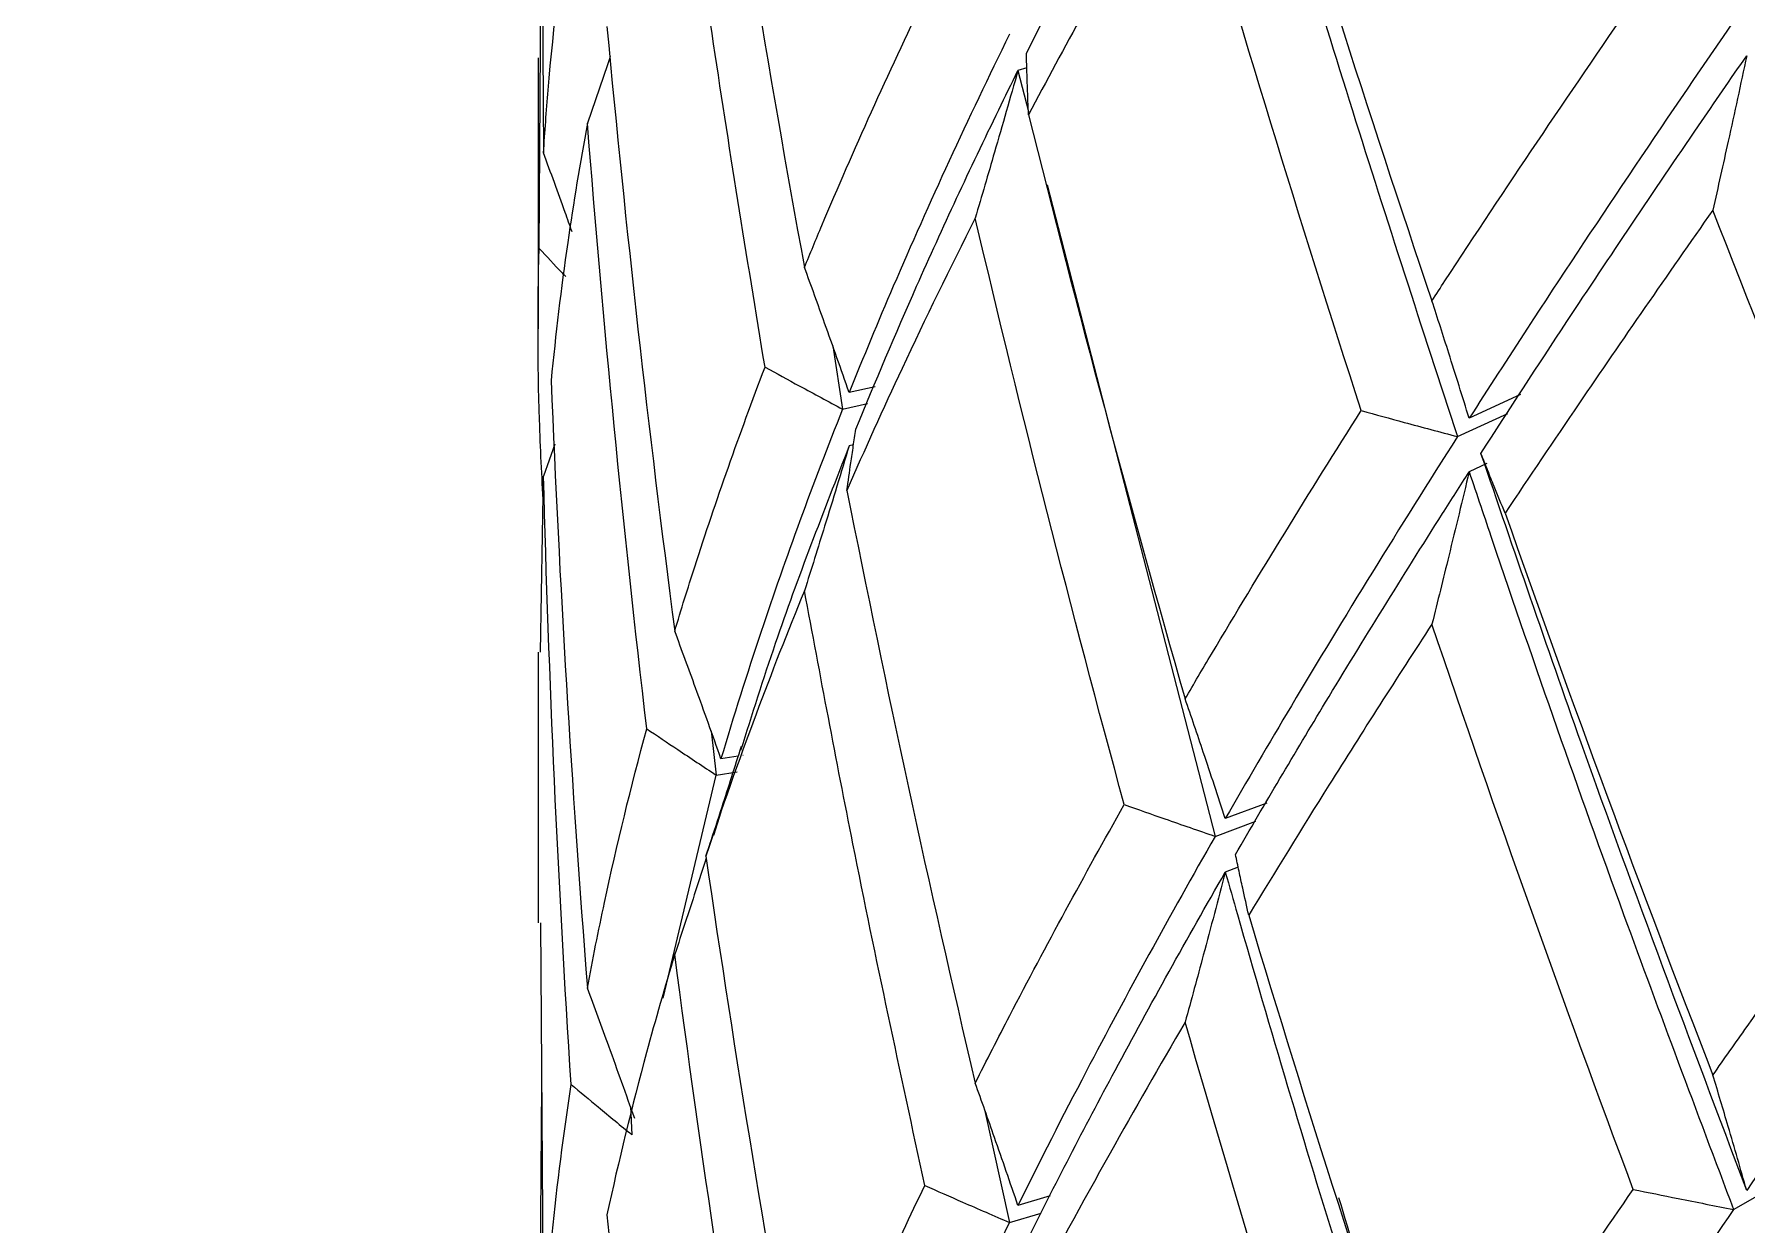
# Model space of a CAD drawing. Extents: x 0 to 10.8, y -11.1 to 0.
# Drawn here: x 4.4711 to 4.5234, y -5.0663 to -5.03 of the extents above; entities that cross this region are included whole.
import ezdxf

# ---------------------------------------------------------------- set-up
doc = ezdxf.new("R2010")
doc.units = 0
doc.header["$LTSCALE"] = 0.5
doc.header["$MEASUREMENT"] = 0
doc.layers.add('Dimension', color=10, linetype='CONTINUOUS')
doc.layers.add('Mounting', color=4, linetype='CONTINUOUS')

msp = doc.modelspace()

# ---------------------------------------------------------------- linework, layer by layer
at = {"layer": 'Dimension', "transparency": 16777216}
msp.add_open_spline([(4.295788687800496, -4.453301352101676), (5.645067267058266, -4.366282299263275), (6.244345846315582, -5.578301352101789), (6.843624425573125, -6.790320404940189), (8.192903004830669, -6.703301352101676)], degree=3, dxfattribs=at)
at = {"layer": 'Mounting', "lineweight": 25, "transparency": 16777216}
for p, q in [((4.48655140291703, -5.020837721658552), (4.486642750742703, -5.033611359036968)), ((4.486509765106803, -5.036534182257128), (4.486586709655285, -5.025774844877446)), ((4.486474867769175, -5.030711321083629), (4.486474867769175, -5.038981277507844)), ((4.501402608207627, -5.031018762915608), (4.501129979862526, -5.031098954588458)), ((4.501129979706093, -5.031098954738923), (4.501451035880336, -5.032344983322503)), ((4.502028195613093, -5.034584957450477), (4.507155026570899, -5.054482341229743)), ((4.495474496258566, -5.039502723090322), (4.495773797768834, -5.04143586498077)), ((4.496769645903214, -5.040751368318979), (4.495976992281385, -5.040927020375079)), ((4.516476874978025, -5.04098494018217), (4.51491129192209, -5.041716816483188)), ((4.495773803390193, -5.04143585927352), (4.496535626913328, -5.041269413078624)), ((4.514553328829606, -5.042276920691791), (4.5160884255979, -5.041566185381271)), ((4.486991154621592, -5.042502583441831), (4.486642758020025, -5.043483497039858)), ((4.496108850590872, -5.042530916563521), (4.495976949799342, -5.042560145780499)), ((4.515451337279501, -5.043097387073203), (4.514911337564627, -5.043349825290647)), ((4.4865513993268, -5.048853637456602), (4.486642754081458, -5.043483428135005)), ((4.486474867769175, -5.048854266887929), (4.486474867769175, -5.057123853824692)), ((4.491757335941884, -5.051258646761141), (4.491915631209849, -5.052612586339251)), ((4.492582780857219, -5.052033759525727), (4.492062017934813, -5.052114313094819)), ((4.492743972987, -5.052008825720293), (4.492727925740837, -5.052011307968712)), ((4.490300512499971, -5.059423407899885), (4.49191564353282, -5.052612544587191)), ((4.491915666602836, -5.052612580282982), (4.492555775472056, -5.052515430141909)), ((4.508733988506265, -5.053466499004514), (4.507464607140037, -5.053942383799324)), ((4.492061976252216, -5.05374744383505), (4.491833846901955, -5.054458772516909)), ((4.507155032849823, -5.054482334800468), (4.50839452864534, -5.054022434024375)), ((4.491600165599039, -5.055087855122906), (4.491716766050786, -5.054731148952669)), ((4.507859109731953, -5.055427602722773), (4.507464568976957, -5.055575514097939)), ((4.486551396205186, -5.057123224453505), (4.486642742927643, -5.069896564470469)), ((4.486509760085937, -5.072819266015642), (4.486586704035972, -5.062060445136979)), ((4.489296130090679, -5.062733384443106), (4.489339979627402, -5.063594315508624)), ((4.500111749440748, -5.062821804980956), (4.50087221145327, -5.066274370540611)), ((4.522986277681412, -5.065877683013639), (4.524905135010613, -5.064780342931158)), ((4.502112842023507, -5.065462485437479), (4.501130032142328, -5.06575157185631)), ((4.500872244314451, -5.066274360343016), (4.501838517974647, -5.065993441600483))]:
    msp.add_line(p, q, dxfattribs=at)
for points in [[(4.49160013932601, -5.018802181418891), (4.492491075203134, -5.024926107285694), (4.493495738605816, -5.031030419550689), (4.494611213139933, -5.037110177240436)], [(4.508180074459688, -5.020607763902376), (4.509949029190693, -5.026488481582987), (4.51181564600256, -5.032330257541616), (4.513774506380969, -5.038128912907212)], [(4.511617021605161, -5.041481126920758), (4.509727879433058, -5.035650865138621), (4.507933069918636, -5.029779017814462), (4.506237803057502, -5.023869851141853)], [(4.488578021537705, -5.029751157778207), (4.489152340728879, -5.035919571733473), (4.489843321823628, -5.042075341585019), (4.490648958900238, -5.048213377052207)], [(4.489793814463383, -5.051196155443506), (4.489074153219235, -5.045045578779991), (4.488469976418401, -5.038879160425722), (4.487983037988442, -5.032702021575176)], [(4.501455093510685, -5.032447741618967), (4.502946642508959, -5.038427109302233), (4.504542369923456, -5.044373641857135), (4.506237643584882, -5.050282856322156)], [(4.529202446948602, -5.052228573800789), (4.526840256556625, -5.046656263252373), (4.524555360284694, -5.041031953641379), (4.522354390758437, -5.035359192605767)], [(4.50437879314677, -5.053513780363573), (4.502758551487432, -5.047577229600506), (4.501239659508883, -5.041605012062746), (4.499826526440756, -5.035601685228528)], [(4.486875031439922, -5.040557655890154), (4.48712642317787, -5.046751011183176), (4.48749612564643, -5.052938831345557), (4.487983065611161, -5.059115933038925)], [(4.487486263473784, -5.062057613802665), (4.487087106070476, -5.055873298996232), (4.486805664665098, -5.049680198270721), (4.486642756253787, -5.043483510322687)], [(4.495908196990513, -5.04391664620772), (4.497106030050418, -5.049977534145455), (4.498413421863916, -5.056012051954383), (4.49982657706596, -5.062015461349233)], [(4.516009177767501, -5.044612274050507), (4.518036152038576, -5.050378153985037), (4.520153202519396, -5.05609941231728), (4.522354183714469, -5.061772220024636)], [(4.519921852872812, -5.065263513135903), (4.517784437399541, -5.059554959660431), (4.51573331139025, -5.053799354333194), (4.513774429110299, -5.048000625823477)], [(4.491600165691125, -5.055087865348185), (4.492491120901377, -5.061211908302027), (4.493495807977069, -5.067316336851718), (4.494611310343316, -5.0733962097421)], [(4.508179928510344, -5.056892781414206), (4.509948924386208, -5.062773655868455), (4.511815587623005, -5.068615586669921), (4.513774499286683, -5.07441439461445)], [(4.493407141527314, -5.076441097570807), (4.492374886564676, -5.070343634258563), (4.491454610951223, -5.064223448174062), (4.490648986153928, -5.058085526349885)], [(4.511617087379818, -5.077766832621649), (4.50972788100853, -5.071936380427417), (4.507933013427191, -5.066064339911577), (4.506237695141863, -5.060154977689024)], [(4.48857805629541, -5.066037033798636), (4.489152359421496, -5.072205224168954), (4.489843315975577, -5.078360771247162), (4.49064892025217, -5.084498585304857)]]:
    msp.add_open_spline(points, degree=3, dxfattribs=at)
for points, knots in [([(4.501390157740389, -5.030575509735456), (4.502010721655552, -5.029331885820909), (4.502651595396856, -5.028082048768795), (4.504278646515559, -5.024988558227335), (4.505286851733672, -5.02313868973107), (4.506706471550388, -5.020615925879952), (4.507083017573677, -5.019954098919072), (4.507464579520729, -5.019290500544344)], [0.004397359505161846, 0.004397359505161846, 0.004397359505161846, 0.004397359505161846, 0.004605778298849525, 0.004605778298849525, 0.004910352489084926, 0.004910352489084926, 0.005018293860850971, 0.005018293860850971, 0.005018293860850971, 0.005018293860850971]), ([(4.507464616665857, -5.019290490043375), (4.507748254389071, -5.020280979562642), (4.508996888914453, -5.024641328377811), (4.511305954692034, -5.032328151462707), (4.513471653595388, -5.038962933827804), (4.514553383564817, -5.04227689539141)], [0, 0, 0, 0, 0.1282478010224001, 0.5645745223552786, 1, 1, 1, 1]), ([(4.493407093671749, -5.040155255989362), (4.492850469927589, -5.036761848769004), (4.491849218437437, -5.030657807984426), (4.491018041029292, -5.024523619993829), (4.490648938419781, -5.021799598899747)], [0, 0, 0, 0, 0.5559280057470318, 1, 1, 1, 1]), ([(4.506237723089043, -5.023869849316327), (4.505160246718788, -5.025709947792222), (4.504121796143863, -5.027536968379763), (4.502554299756866, -5.030387729273798), (4.501997769221816, -5.031420000351773), (4.501455119097272, -5.032447745674119)], [0.004433607830142773, 0.004433607830142773, 0.004433607830142773, 0.004433607830142773, 0.004734635524149178, 0.004734635524149178, 0.00490680599285593, 0.00490680599285593, 0.00490680599285593, 0.00490680599285593]), ([(4.486642753225169, -5.033611356963036), (4.486682628211383, -5.032972936854662), (4.486729607266852, -5.032334274146137), (4.486950685401325, -5.029722362306131), (4.48718510468143, -5.027748787853113), (4.487486266742735, -5.025771769082439)], [0.003029962210434969, 0.003029962210434969, 0.003029962210434969, 0.003029962210434969, 0.003145749891090009, 0.003145749891090009, 0.003503269218562959, 0.003503269218562959, 0.003503269218562959, 0.003503269218562959]), ([(4.494611267517257, -5.037110186667576), (4.494786458294357, -5.036682258594567), (4.494964359467986, -5.036253781287883), (4.496114902663066, -5.033520438118273), (4.497162716898856, -5.03119948920579), (4.498286610485138, -5.028857851823261)], [0.002378381747722606, 0.002378381747722606, 0.002378381747722606, 0.002378381747722606, 0.002452851256914942, 0.002452851256914942, 0.002852802666629452, 0.002852802666629452, 0.002852802666629452, 0.002852802666629452]), ([(4.51377448749281, -5.038128913590981), (4.513905888192767, -5.037927296716589), (4.514037705467899, -5.037725483255315), (4.51600814375297, -5.034715241093068), (4.517926771648035, -5.031868601026019), (4.519921998778955, -5.028978532802739)], [0.001726681020851301, 0.001726681020851301, 0.001726681020851301, 0.001726681020851301, 0.001758512829247852, 0.001758512829247852, 0.002201016585362863, 0.002201016585362863, 0.002201016585362863, 0.002201016585362863]), ([(4.522986343422417, -5.029592708330426), (4.52079982360101, -5.032765775063069), (4.51870013566645, -5.035887111276793), (4.516090253939183, -5.039885000516392), (4.515496628161145, -5.040802848464295), (4.514911338632146, -5.041716794821355)], [0.001690375394320816, 0.001690375394320816, 0.001690375394320816, 0.001690375394320816, 0.002169184776966312, 0.002169184776966312, 0.002312692357560913, 0.002312692357560913, 0.002312692357560913, 0.002312692357560913]), ([(4.500872166686349, -5.029988729379966), (4.499600391813146, -5.0325780049331), (4.498417095509012, -5.035141600323186), (4.496858850214039, -5.038769056207855), (4.496409553333251, -5.039849717588595), (4.495976955181504, -5.040927052703466)], [0.002342037124112501, 0.002342037124112501, 0.002342037124112501, 0.002342037124112501, 0.002778333157437115, 0.002778333157437115, 0.002964367467668194, 0.002964367467668194, 0.002964367467668194, 0.002964367467668194]), ([(4.488681354133178, -5.030670325431231), (4.488666113197951, -5.030715132316402), (4.488650862283066, -5.030759937720404), (4.488635601383976, -5.030804741637382), (4.488420084788686, -5.031437468947445), (4.488202576148524, -5.032069902181888), (4.487983063697811, -5.032702025047797)], [6.963045027105042e-05, 6.963045027105042e-05, 6.963045027105042e-05, 6.963045027105042e-05, 7.384898534113437e-05, 7.384898534113437e-05, 7.384898534113437e-05, 0.0001334239379046182, 0.0001334239379046182, 0.0001334239379046182, 0.0001334239379046182]), ([(4.501455118989497, -5.032447743215869), (4.501442863489501, -5.032168093797736), (4.501431750888969, -5.031888426956868), (4.50142178194028, -5.031608747356586), (4.501415644140479, -5.031436550925434), (4.501409939853602, -5.031264349180447), (4.501404669246313, -5.031092143210913), (4.501399398594231, -5.030919935785562), (4.501394561617872, -5.030747723771697), (4.501390158477079, -5.030575508259233)], [0, 0, 0, 0, 3.692454477490082e-05, 3.692454477490082e-05, 3.692454477490082e-05, 5.965864419587032e-05, 5.965864419587032e-05, 5.965864419587032e-05, 8.239293580920098e-05, 8.239293580920098e-05, 8.239293580920098e-05, 8.239293580920098e-05]), ([(4.515271380019385, -5.042788748331077), (4.516128680955262, -5.041455454399966), (4.517003723143489, -5.040113638567448), (4.519200657192414, -5.03678812625941), (4.520541255612898, -5.034795743201641), (4.52240210928494, -5.032073935363428), (4.522893301443219, -5.031359458055647), (4.523388684202018, -5.030642650724531)], [0.004397359505161846, 0.004397359505161846, 0.004397359505161846, 0.004397359505161846, 0.004605778298849525, 0.004605778298849525, 0.004910352489084926, 0.004910352489084926, 0.005018293860850985, 0.005018293860850985, 0.005018293860850985, 0.005018293860850985]), ([(4.523388684202018, -5.030642650724417), (4.523295232148485, -5.031077272836853), (4.523201236939713, -5.031512031263901), (4.523106696602099, -5.031946923128373), (4.523012156263349, -5.032381814998757), (4.522917070536778, -5.032816841498573), (4.522821437477887, -5.033251999698166), (4.522667148863093, -5.033954057716926), (4.522511434714943, -5.034656462653686), (4.522354286983727, -5.03535920192877)], [0, 0, 0, 0, 3.692449223290923e-05, 3.692449223290923e-05, 3.692449223290923e-05, 7.384898531216719e-05, 7.384898531216719e-05, 7.384898531216719e-05, 0.0001334208711571295, 0.0001334208711571295, 0.0001334208711571295, 0.0001334208711571295]), ([(4.496182662338924, -5.042050766113732), (4.496770904654568, -5.040601970509329), (4.497389387350267, -5.039146648179383), (4.498828964341556, -5.035898735307512), (4.499664802978032, -5.034102121449848), (4.50073738705396, -5.031895517229941), (4.500932636232847, -5.031497550412894), (4.501129979706093, -5.031098954738923)], [0.003747176340403257, 0.003747176340403257, 0.003747176340403257, 0.003747176340403257, 0.003996629918378722, 0.003996629918378722, 0.004301204108614123, 0.004301204108614123, 0.004368097736224901, 0.004368097736224901, 0.004368097736224901, 0.004368097736224901]), ([(4.501129979706093, -5.031098954738923), (4.501012221782048, -5.031514265391081), (4.50089377967538, -5.031929600106309), (4.500774650756739, -5.032344955605879), (4.500655521836279, -5.032760311111417), (4.500535705777111, -5.033175688539416), (4.50041519997194, -5.033591084563284), (4.500220789264631, -5.034261238459464), (4.500024582550168, -5.034931444680808), (4.499826569293873, -5.035601688994461)], [0, 0, 0, 0, 3.69244922058011e-05, 3.69244922058011e-05, 3.69244922058011e-05, 7.384898529425973e-05, 7.384898529425973e-05, 7.384898529425973e-05, 0.0001334190027511334, 0.0001334190027511334, 0.0001334190027511334, 0.0001334190027511334]), ([(4.487983063697811, -5.032702025048081), (4.487757497893426, -5.033919167443571), (4.487557038901969, -5.035134162312886), (4.487178812674301, -5.037753972343978), (4.487009878369463, -5.039157044926242), (4.486875042199699, -5.040557655160967)], [0.003133451221439353, 0.003133451221439353, 0.003133451221439353, 0.003133451221439353, 0.003352568823996603, 0.003352568823996603, 0.003606599140465169, 0.003606599140465169, 0.003606599140465169, 0.003606599140465169]), ([(4.487514626572874, -5.036023012812166), (4.48744405607431, -5.035824976272636), (4.487157227799571, -5.035020072237444), (4.486863906499366, -5.034216910689167), (4.486642753225169, -5.033611356963377)], [0, 0, 0, 0, 0.2460374540052546, 1, 1, 1, 1]), ([(4.5223542869835, -5.035359201928941), (4.520955396800218, -5.037349554895229), (4.519588864137177, -5.039322498763056), (4.517496155125173, -5.042395344023362), (4.51674665946166, -5.043506858741807), (4.516009213029747, -5.04461227441368)], [0.004433607830142777, 0.004433607830142777, 0.004433607830142777, 0.004433607830142777, 0.004734635524149192, 0.004734635524149192, 0.00490680599285594, 0.00490680599285594, 0.00490680599285594, 0.00490680599285594]), ([(4.499826569294328, -5.03560168899412), (4.499050081748464, -5.037140825786253), (4.498305574731603, -5.038670477538915), (4.497009923188216, -5.041438626977197), (4.496448019008312, -5.042680193124454), (4.495908248693922, -5.043916642095098)], [0.003783412525692738, 0.003783412525692738, 0.003783412525692738, 0.003783412525692738, 0.004043497126063977, 0.004043497126063977, 0.004256714518749961, 0.004256714518749961, 0.004256714518749961, 0.004256714518749961]), ([(4.4866427546267, -5.044352147476559), (4.486588833247652, -5.043488975648245), (4.486547891897544, -5.04262620439016), (4.486463462467782, -5.040020753625697), (4.486460075418563, -5.038278027260731), (4.48650978712908, -5.036534183217952)], [0.003680059077938257, 0.003680059077938257, 0.003680059077938257, 0.003680059077938257, 0.0038367404173698, 0.0038367404173698, 0.004153311257810264, 0.004153311257810264, 0.004153311257810264, 0.004153311257810264]), ([(4.486509779527751, -5.036534175153633), (4.486741377999806, -5.036779895263464), (4.486973981276151, -5.037025300742584), (4.487207585980059, -5.037270387276806), (4.487245569706829, -5.037310237929489), (4.487283579928999, -5.037350080171279), (4.487321616632016, -5.037389913984043)], [0, 0, 0, 0, 3.692454475428006e-05, 3.692454475428006e-05, 3.692454475428006e-05, 4.292839897322657e-05, 4.292839897322657e-05, 4.292839897322657e-05, 4.292839897322657e-05]), ([(4.49597696548426, -5.040927027045711), (4.495853584479391, -5.040573694372199), (4.495729486483469, -5.040220697791369), (4.495604668756414, -5.039868041959892), (4.49547985102754, -5.039515386123412), (4.495354313225562, -5.039163070069719), (4.495228052644734, -5.038811098485894), (4.495024343962996, -5.038243227920702), (4.494818752638594, -5.037676250699462), (4.494611267517485, -5.037110186667292)], [0, 0, 0, 0, 3.692449222121794e-05, 3.692449222121794e-05, 3.692449222121794e-05, 7.384898532066539e-05, 7.384898532066539e-05, 7.384898532066539e-05, 0.0001334230554972822, 0.0001334230554972822, 0.0001334230554972822, 0.0001334230554972822]), ([(4.514911338541424, -5.041716794963179), (4.514808628553283, -5.041384136710462), (4.514705321749034, -5.041051934660118), (4.514601415859943, -5.040720193918105), (4.514497509969488, -5.040388453171374), (4.514393004709291, -5.040057172823822), (4.514287897838585, -5.039726358006874), (4.514118330941074, -5.039192660811693), (4.513947197240668, -5.038660172114305), (4.51377448749281, -5.038128913591152)], [0, 0, 0, 0, 3.692449221523132e-05, 3.692449221523132e-05, 3.692449221523132e-05, 7.384898530530889e-05, 7.384898530530889e-05, 7.384898530530889e-05, 0.0001334186950076689, 0.0001334186950076689, 0.0001334186950076689, 0.0001334186950076689]), ([(4.490648957398662, -5.04821337491876), (4.490846173247292, -5.047560569233042), (4.491050268788968, -5.046906672477064), (4.491912552368376, -5.044229027249628), (4.492628286731815, -5.042197801859857), (4.493407129554271, -5.040155253378657)], [0.003029962210435006, 0.003029962210435006, 0.003029962210435006, 0.003029962210435006, 0.003145749891090044, 0.003145749891090044, 0.003503269218562957, 0.003503269218562957, 0.003503269218562957, 0.003503269218562957]), ([(4.493407139069404, -5.040155258581024), (4.493758934115476, -5.040347637863249), (4.494111516330577, -5.040539538594999), (4.494464880207943, -5.040730957323262), (4.494682437666597, -5.04084880913183), (4.49490029202093, -5.040966478561131), (4.49511844197832, -5.041083964808365), (4.495336593779484, -5.04120145204854), (4.495555041649368, -5.041318756351814), (4.495773784290577, -5.041435876917774)], [0, 0, 0, 0, 3.692454475717424e-05, 3.692454475717424e-05, 3.692454475717424e-05, 5.965804057093306e-05, 5.965804057093306e-05, 5.965804057093306e-05, 8.239172852564002e-05, 8.239172852564002e-05, 8.239172852564002e-05, 8.239172852564002e-05]), ([(4.495773789461055, -5.041435863895799), (4.494869175303393, -5.043714256988096), (4.494039523023275, -5.045978008533382), (4.492852414907247, -5.049529712188246), (4.492444125526163, -5.050824113977171), (4.492061977767662, -5.052114310625029)], [0.002993668817883924, 0.002993668817883924, 0.002993668817883924, 0.002993668817883924, 0.003387481537907919, 0.003387481537907919, 0.003614582098343124, 0.003614582098343124, 0.003614582098343124, 0.003614582098343124]), ([(4.506237724986931, -5.050282857510865), (4.506503976421982, -5.04982814476233), (4.50677264909541, -5.0493725714162), (4.508499594111527, -5.046464635545817), (4.510024872181475, -5.043987563270889), (4.511617034202345, -5.041481128172791)], [0.002378381747722604, 0.002378381747722604, 0.002378381747722604, 0.002378381747722604, 0.002452851256914945, 0.002452851256914945, 0.002852802666629457, 0.002852802666629457, 0.002852802666629457, 0.002852802666629457]), ([(4.511617030355637, -5.041481127116413), (4.512054584437919, -5.041601333732331), (4.512492631026817, -5.041720944773829), (4.512931163047142, -5.041839957928289), (4.513201164250404, -5.041913233523644), (4.51347135021706, -5.04198628267892), (4.513741719290465, -5.042059104862062), (4.514012090649203, -5.042131927660819), (4.514282645689036, -5.042204523637508), (4.51455338274809, -5.042276892263033)], [0, 0, 0, 0, 3.692454477463244e-05, 3.692454477463244e-05, 3.692454477463244e-05, 5.965869829542794e-05, 5.965869829542794e-05, 5.965869829542794e-05, 8.239304400995782e-05, 8.239304400995782e-05, 8.239304400995782e-05, 8.239304400995782e-05]), ([(4.495908247654143, -5.043916649636856), (4.495946697824365, -5.043637794014103), (4.495986287691039, -5.043358989986928), (4.496027017164124, -5.04308024227015), (4.496052093483513, -5.042908622892242), (4.496077601850175, -5.042737024378596), (4.49610354223114, -5.042565447820323), (4.49612948283152, -5.042393869811917), (4.49615585550805, -5.042222313396792), (4.496182660221166, -5.042050779666681)], [0, 0, 0, 0, 3.692454475634652e-05, 3.692454475634652e-05, 3.692454475634652e-05, 5.96582070142922e-05, 5.96582070142922e-05, 5.96582070142922e-05, 8.2392061417407e-05, 8.2392061417407e-05, 8.2392061417407e-05, 8.2392061417407e-05]), ([(4.495976978256749, -5.04256015629278), (4.495190055487001, -5.044576185016354), (4.493971425098607, -5.047698211676277), (4.49300304496478, -5.0507731970892), (4.492659990101401, -5.051862530362541)], [0, 0, 0, 0, 0.6457435964481086, 1, 1, 1, 1]), ([(4.495976978256977, -5.042560156292552), (4.495853598536087, -5.042968171458995), (4.495729501770711, -5.043376168303894), (4.495604685200306, -5.043784143383789), (4.495479868628308, -5.044192118469539), (4.495354331908857, -5.044600072908736), (4.495228072328928, -5.045008003212274), (4.495024362244976, -5.045666167261857), (4.49481876924483, -5.04632427235066), (4.49461128220787, -5.046982303574168)], [0, 0, 0, 0, 3.692449222956368e-05, 3.692449222956368e-05, 3.692449222956368e-05, 7.384898534113048e-05, 7.384898534113048e-05, 7.384898534113048e-05, 0.0001334239379046212, 0.0001334239379046212, 0.0001334239379046212, 0.0001334239379046212]), ([(4.51455334120601, -5.042276964561836), (4.512784306331014, -5.04505074241257), (4.511092546212694, -5.047788782953717), (4.508794383997611, -5.051650218891723), (4.508122033005066, -5.052798927811693), (4.507464583277397, -5.053942393190937)], [0.00234203712411249, 0.00234203712411249, 0.00234203712411249, 0.00234203712411249, 0.002778333157437115, 0.002778333157437115, 0.002964365970982152, 0.002964365970982152, 0.002964365970982152, 0.002964365970982152]), ([(4.523388707488493, -5.065294530890981), (4.521674991200371, -5.060752434100038), (4.5188649167726, -5.053304509301825), (4.516279915563246, -5.045740158941271), (4.515271370348728, -5.042788907185979)], [0, 0, 0, 0, 0.6098472949281151, 1, 1, 1, 1]), ([(4.51600921203908, -5.04461227202205), (4.515896507962225, -5.044340204574155), (4.515784915517088, -5.044067982909041), (4.515674437120197, -5.043795611497615), (4.515606416479386, -5.043627914658316), (4.515538817957804, -5.043460160589348), (4.515471642111152, -5.043292350336117), (4.51540446569652, -5.043124538664358), (4.515337711822212, -5.042956670452782), (4.51527138103711, -5.042788746748386)], [0, 0, 0, 0, 3.692454477490131e-05, 3.692454477490131e-05, 3.692454477490131e-05, 5.965864419587034e-05, 5.965864419587034e-05, 5.965864419587034e-05, 8.239293580920149e-05, 8.239293580920149e-05, 8.239293580920149e-05, 8.239293580920149e-05]), ([(4.507776415087847, -5.055034721520769), (4.508665979148645, -5.053496262690999), (4.509582604517163, -5.051947800369703), (4.511676695267624, -5.048485484170783), (4.512867331538246, -5.04656591317098), (4.514366053870845, -5.044203293948556), (4.514637780311205, -5.043776993206791), (4.514911337428202, -5.043349825458904)], [0.003747176891619312, 0.003747176891619312, 0.003747176891619312, 0.003747176891619312, 0.003996629918378722, 0.003996629918378722, 0.004301204108614123, 0.004301204108614123, 0.004368097736224909, 0.004368097736224909, 0.004368097736224909, 0.004368097736224909]), ([(4.514911337428202, -5.043349825458904), (4.51480862763583, -5.043778513074244), (4.514705321091697, -5.044207302473922), (4.514601415502057, -5.044636190677807), (4.51449750991128, -5.045065078887831), (4.514393004990325, -5.045494067077414), (4.514287898465, -5.045923152215948), (4.514118331248483, -5.046615390612203), (4.513947197534435, -5.04730788535494), (4.513774488134459, -5.048000623407916)], [0, 0, 0, 0, 3.692449220580107e-05, 3.692449220580107e-05, 3.692449220580107e-05, 7.384898529426315e-05, 7.384898529426315e-05, 7.384898529426315e-05, 0.0001334190027511444, 0.0001334190027511444, 0.0001334190027511444, 0.0001334190027511444]), ([(4.514911337599187, -5.043349825394159), (4.515145965957117, -5.044047654151711), (4.516668670652052, -5.048576463605514), (4.519309715100007, -5.056114716530942), (4.521856824374709, -5.062878542485294), (4.52298624472337, -5.065877708144626)], [0, 0, 0, 0, 0.09205200316583703, 0.5974044171250128, 1, 1, 1, 1]), ([(4.494611282207643, -5.046982303574453), (4.49409455589057, -5.048244484829127), (4.493601521659684, -5.049501557665678), (4.492588901937552, -5.052205757808167), (4.492078034351835, -5.053650077630834), (4.491600162687064, -5.055087864148391)], [0.003133451221439353, 0.003133451221439353, 0.003133451221439353, 0.003133451221439353, 0.003352568823996554, 0.003352568823996554, 0.003606599140465121, 0.003606599140465121, 0.003606599140465121, 0.003606599140465121]), ([(4.498286636727244, -5.065143560468812), (4.497536980216864, -5.061671289322533), (4.496234106140946, -5.055636616110348), (4.495094952975478, -5.049561766498186), (4.494611253473977, -5.04698230500145)], [0, 0, 0, 0, 0.5753867731059003, 1, 1, 1, 1]), ([(4.492061979880873, -5.052114303490498), (4.49193432424795, -5.051753375817384), (4.491805926706093, -5.051392740131121), (4.491676784448373, -5.051032400909151), (4.491547642188834, -5.050672061682121), (4.491417754859413, -5.05031201793156), (4.491287119702065, -5.049952274162194), (4.491076350643198, -5.049371857243671), (4.490863633644949, -5.048792217807829), (4.490648957398662, -5.048213374919101)], [0, 0, 0, 0, 3.692449223030612e-05, 3.692449223030612e-05, 3.692449223030612e-05, 7.384898533143659e-05, 7.384898533143659e-05, 7.384898533143659e-05, 0.0001334237450264728, 0.0001334237450264728, 0.0001334237450264728, 0.0001334237450264728]), ([(4.513774488134459, -5.048000623407574), (4.512698121908215, -5.049652182812906), (4.511649679966695, -5.051290622431225), (4.509793975301591, -5.05424998161601), (4.508977147455198, -5.055575202857767), (4.508179994825696, -5.056892770140735)], [0.003783412525692743, 0.003783412525692743, 0.003783412525692743, 0.003783412525692743, 0.004043497126064011, 0.004043497126064011, 0.00425671451874999, 0.00425671451874999, 0.00425671451874999, 0.00425671451874999]), ([(4.507464583067303, -5.053942393556497), (4.507353745249247, -5.053603272199894), (4.507242263331136, -5.053264569520707), (4.507130134851195, -5.0529262904912), (4.50701800636989, -5.052588011456862), (4.506905231019118, -5.052250155145146), (4.506791806369392, -5.051912726554633), (4.506608807164412, -5.051368319638755), (4.506424116710377, -5.050825022914069), (4.506237724987159, -5.050282857510524)], [0, 0, 0, 0, 3.69244922212181e-05, 3.69244922212181e-05, 3.69244922212181e-05, 7.384898532067213e-05, 7.384898532067213e-05, 7.384898532067213e-05, 0.0001334230554972824, 0.0001334230554972824, 0.0001334230554972824, 0.0001334230554972824]), ([(4.487983050857792, -5.059115920249042), (4.488144230193484, -5.058246240503024), (4.488318243081267, -5.057375395078395), (4.488882454360919, -5.054740833366111), (4.48931225491333, -5.052972234198307), (4.489793825292509, -5.051196154411059)], [0.003680059077938276, 0.003680059077938276, 0.003680059077938276, 0.003680059077938276, 0.003836740417369828, 0.003836740417369828, 0.004153311257810274, 0.004153311257810274, 0.004153311257810274, 0.004153311257810274]), ([(4.489793814952918, -5.051196147435292), (4.490108849140825, -5.051408700398895), (4.490424752824765, -5.051620825007774), (4.490741521167365, -5.051832517446371), (4.490936549584831, -5.051962852570455), (4.491131906300325, -5.052093024243391), (4.491327590173569, -5.052223031590131), (4.491523275701184, -5.052353040035655), (4.491719288805598, -5.052482884426979), (4.491915628341303, -5.052612563890591)], [0, 0, 0, 0, 3.692454475428082e-05, 3.692454475428082e-05, 3.692454475428082e-05, 5.965826561034121e-05, 5.965826561034121e-05, 5.965826561034121e-05, 8.239217861094929e-05, 8.239217861094929e-05, 8.239217861094929e-05, 8.239217861094929e-05]), ([(4.492676414378366, -5.051740431763506), (4.492480031727155, -5.052359463810149), (4.492163287927951, -5.053357894990313), (4.491838240557854, -5.054352527828826), (4.491714724092162, -5.054730483610513)], [0, 0, 0, 0, 0.6200047223523758, 1, 1, 1, 1]), ([(4.522354288583756, -5.061772209911226), (4.52269996421137, -5.061280368253506), (4.523047666099501, -5.060787396144462), (4.525275537152538, -5.057639500292396), (4.527211617086095, -5.054952408793156), (4.529202462421154, -5.052228573349623)], [0.002378381747722608, 0.002378381747722608, 0.002378381747722608, 0.002378381747722608, 0.002452851256914948, 0.002452851256914948, 0.002852802666629455, 0.002852802666629455, 0.002852802666629455, 0.002852802666629455]), ([(4.532361189521453, -5.052654591206931), (4.530172209956845, -5.055668523101758), (4.528045924060052, -5.058638225049094), (4.525108281893836, -5.062817345425913), (4.524242258272352, -5.064059395815605), (4.523388687464831, -5.065294542945196)], [0.002342037124112495, 0.002342037124112495, 0.002342037124112495, 0.002342037124112495, 0.002778333157437115, 0.002778333157437115, 0.002964365970982147, 0.002964365970982147, 0.002964365970982147, 0.002964365970982147]), ([(4.499826571646281, -5.062015459635688), (4.500172509078311, -5.061329697916392), (4.500524801151641, -5.06064204212845), (4.501990604245748, -5.057823139349296), (4.503156372666353, -5.055677753056557), (4.50437885708152, -5.053513773277643)], [0.003029962210435015, 0.003029962210435015, 0.003029962210435015, 0.003029962210435015, 0.003145749891090098, 0.003145749891090098, 0.003503269218563002, 0.003503269218563002, 0.003503269218563002, 0.003503269218563002]), ([(4.504378868262847, -5.053513777224282), (4.504792261290731, -5.05365972842668), (4.505206251922573, -5.053805117056925), (4.505620833533158, -5.053949940398184), (4.505876081245788, -5.054039104571643), (4.50613155367887, -5.054128054716614), (4.506387249279896, -5.054216790202872), (4.506642947041883, -5.054305526439123), (4.506898868515691, -5.054394048200493), (4.507155012144722, -5.054482354859886)], [0, 0, 0, 0, 3.692454475717385e-05, 3.692454475717385e-05, 3.692454475717385e-05, 5.965804057093287e-05, 5.965804057093287e-05, 5.965804057093287e-05, 8.239172852564093e-05, 8.239172852564093e-05, 8.239172852564093e-05, 8.239172852564093e-05]), ([(4.507155020042319, -5.054482341045002), (4.505773216421403, -5.05689946341289), (4.504458374522983, -5.059293332964842), (4.502494797146483, -5.063036215911609), (4.501800308604743, -5.064397539319145), (4.501129977794335, -5.065751605566845)], [0.002993668817883919, 0.002993668817883919, 0.002993668817883919, 0.002993668817883919, 0.003387481537907919, 0.003387481537907919, 0.003614583853150536, 0.003614583853150536, 0.003614583853150536, 0.003614583853150536]), ([(4.49161103905044, -5.055152089950695), (4.491503580774861, -5.055484502540992), (4.49139560832964, -5.05581686996112), (4.491287120109519, -5.056149190115491), (4.491076352499022, -5.056794811593875), (4.490863636996892, -5.057440258226848), (4.49064896203663, -5.058085514423055)], [4.318422502214444e-05, 4.318422502214444e-05, 4.318422502214444e-05, 4.318422502214444e-05, 7.384898531711374e-05, 7.384898531711374e-05, 7.384898531711374e-05, 0.0001334236841194608, 0.0001334236841194608, 0.0001334236841194608, 0.0001334236841194608]), ([(4.508179996525087, -5.056892777642418), (4.508117175516645, -5.05661540072964), (4.508055487879801, -5.05633793749314), (4.507994935212992, -5.056060392556276), (4.507957654150914, -5.055889513705836), (4.507920803205707, -5.055718603407399), (4.507884382739576, -5.055547662732295), (4.507847961965581, -5.055376720612514), (4.507811971600859, -5.055205747754314), (4.507776412000567, -5.05503474523033)], [0, 0, 0, 0, 3.692454475634655e-05, 3.692454475634655e-05, 3.692454475634655e-05, 5.965820701429457e-05, 5.965820701429457e-05, 5.965820701429457e-05, 8.239206141741035e-05, 8.239206141741035e-05, 8.239206141741035e-05, 8.239206141741035e-05]), ([(4.501390178362726, -5.066861206132955), (4.502253784085951, -5.065130376421507), (4.503157108925961, -5.063386715522768), (4.505172328158551, -5.059627773733837), (4.5062946345829, -5.057610377454068), (4.507464594541261, -5.055575521332401)], [0.003097175271565411, 0.003097175271565411, 0.003097175271565411, 0.003097175271565411, 0.003387481537907919, 0.003387481537907919, 0.003717925343859402, 0.003717925343859402, 0.003717925343859402, 0.003717925343859402]), ([(4.507464594541489, -5.055575521332173), (4.507353757876899, -5.055997747667675), (4.507242277064051, -5.056420038272449), (4.507130149623435, -5.056842390021075), (4.507018022181001, -5.057264741775782), (4.506905247803161, -5.057687155832184), (4.50679182405247, -5.058109629013757), (4.50660882358784, -5.058791256874144), (4.506424131628592, -5.059473042652542), (4.506237738184154, -5.060154972725343)], [0, 0, 0, 0, 3.692449222956388e-05, 3.692449222956388e-05, 3.692449222956388e-05, 7.384898534112734e-05, 7.384898534112734e-05, 7.384898534112734e-05, 0.0001334239379046212, 0.0001334239379046212, 0.0001334239379046212, 0.0001334239379046212]), ([(4.507464573805464, -5.055575531079398), (4.507587549035179, -5.056006606851895), (4.508711515778032, -5.059946545263188), (4.51099618842818, -5.067643455844745), (4.513337965695655, -5.074831744242715), (4.514553392395101, -5.078562601895953)], [0, 0, 0, 0, 0.05579333311730928, 0.5099388791400425, 1, 1, 1, 1]), ([(4.49064896203663, -5.058085514422771), (4.490346357664293, -5.059087133010223), (4.490060026471838, -5.060085890450011), (4.489340716887909, -5.062740085080009), (4.488936629305499, -5.064391141010276), (4.488578045176837, -5.066037026397737)], [0.002482049257556284, 0.002482049257556284, 0.002482049257556284, 0.002482049257556284, 0.002660083514881989, 0.002660083514881989, 0.002956367414762821, 0.002956367414762821, 0.002956367414762821, 0.002956367414762821]), ([(4.489427889696117, -5.063103180309213), (4.48929735466254, -5.062734442413444), (4.489166061334572, -5.062365951004665), (4.489034006769998, -5.061997710409514), (4.488901952203378, -5.061629469809077), (4.4887691360384, -5.061261479013524), (4.488635555374458, -5.0608937423832), (4.48842004893163, -5.060300470791049), (4.488202551404584, -5.059707857249578), (4.48798305085802, -5.059115920248587)], [0, 0, 0, 0, 3.69244921900435e-05, 3.69244921900435e-05, 3.69244921900435e-05, 7.384898526708125e-05, 7.384898526708125e-05, 7.384898526708125e-05, 0.0001334196130982772, 0.0001334196130982772, 0.0001334196130982772, 0.0001334196130982772]), ([(4.506237738184154, -5.060154972725627), (4.505452434773588, -5.061496155133398), (4.504688373265026, -5.062829502735951), (4.503085616389626, -5.065692391856601), (4.502255142887407, -5.067218098064188), (4.501455121012441, -5.068733421262323)], [0.003133451221439314, 0.003133451221439314, 0.003133451221439314, 0.003133451221439314, 0.003352568823996515, 0.003352568823996515, 0.00360659914046512, 0.00360659914046512, 0.00360659914046512, 0.00360659914046512]), ([(4.486642753224714, -5.069896578084865), (4.486710763900646, -5.068807938471366), (4.486799455239179, -5.06771809991784), (4.487061326395178, -5.065105543944298), (4.487253860030478, -5.063582997499395), (4.487486251016435, -5.062057603101266)], [0.004330217516258996, 0.004330217516258996, 0.004330217516258996, 0.004330217516258996, 0.004527813258580844, 0.004527813258580844, 0.004803374041171374, 0.004803374041171374, 0.004803374041171374, 0.004803374041171374]), ([(4.487486252414328, -5.062057604272866), (4.487761072092781, -5.062288004028403), (4.488036834173727, -5.062518030050285), (4.488313534513964, -5.062747678324854), (4.488483896579737, -5.062889070830522), (4.48865461478772, -5.063030320533471), (4.488825688162251, -5.06317142649948), (4.488996762983106, -5.063312533658291), (4.48916819333931, -5.063453497370574), (4.489339978260887, -5.063594316651631)], [0, 0, 0, 0, 3.69245447722355e-05, 3.69245447722355e-05, 3.69245447722355e-05, 5.965863624950641e-05, 5.965863624950641e-05, 5.965863624950641e-05, 8.239291991557151e-05, 8.239291991557151e-05, 8.239291991557151e-05, 8.239291991557151e-05]), ([(4.501129997040152, -5.065751566690778), (4.501012242654724, -5.065405529364625), (4.500893803904546, -5.065059870565108), (4.500774678200742, -5.064714595096916), (4.500655552494891, -5.064369319623836), (4.50053573950845, -5.064024426535696), (4.500415236697108, -5.063679920658956), (4.50022081534371, -5.063124088823997), (4.500024597137326, -5.062569261688566), (4.499826571646281, -5.062015459636029)], [0, 0, 0, 0, 3.692449223031668e-05, 3.692449223031668e-05, 3.692449223031668e-05, 7.38489853314439e-05, 7.38489853314439e-05, 7.38489853314439e-05, 0.0001334237450264763, 0.0001334237450264763, 0.0001334237450264763, 0.0001334237450264763]), ([(4.523388687191982, -5.065294543340087), (4.52329523670528, -5.06496781725474), (4.523201243159747, -5.064641581878107), (4.523106704479687, -5.064315842457802), (4.523012165798264, -5.063990103032836), (4.522917081723335, -5.063664858671473), (4.522821450205811, -5.063340114644063), (4.5226671584212, -5.062816172988335), (4.52251144069669, -5.06229353066044), (4.522354288584211, -5.061772209910885)], [0, 0, 0, 0, 3.69244922212179e-05, 3.69244922212179e-05, 3.69244922212179e-05, 7.38489853206655e-05, 7.38489853206655e-05, 7.38489853206655e-05, 0.0001334230554972786, 0.0001334230554972786, 0.0001334230554972786, 0.0001334230554972786]), ([(4.494611270071118, -5.073396200290915), (4.494980505811327, -5.072494337406738), (4.495361867738666, -5.0715897944022), (4.496550060987602, -5.068848904873107), (4.497394264794821, -5.067003005002221), (4.498286646906308, -5.065143560120646)], [0.003680059077938308, 0.003680059077938308, 0.003680059077938308, 0.003680059077938308, 0.003836740417369855, 0.003836740417369855, 0.004153311257810269, 0.004153311257810269, 0.004153311257810269, 0.004153311257810269]), ([(4.498286634280021, -5.065143554538338), (4.498671335678409, -5.065313650776886), (4.499056733263387, -5.065483223662341), (4.499442820947934, -5.06565227004188), (4.499680528003864, -5.06575634877521), (4.49991849730759, -5.065860228225745), (4.500156727429612, -5.065963907674416), (4.500394959564801, -5.066067587999328), (4.500633453026239, -5.066171068538154), (4.500872206378517, -5.066274348573927)], [0, 0, 0, 0, 3.692454475428027e-05, 3.692454475428027e-05, 3.692454475428027e-05, 5.965826561033981e-05, 5.965826561033981e-05, 5.965826561033981e-05, 8.239217861094895e-05, 8.239217861094895e-05, 8.239217861094895e-05, 8.239217861094895e-05]), ([(4.514911357685378, -5.078002450792269), (4.513909830036482, -5.075004725805343), (4.512527437824247, -5.070867015098599), (4.51127791328463, -5.066672737432441), (4.51093365525594, -5.065517166880738)], [0, 0, 0, 0, 0.7244887812131618, 1, 1, 1, 1]), ([(4.513774490186279, -5.074414393781922), (4.514254030075563, -5.073678545909559), (4.514739121826551, -5.072940081536956), (4.516744381806348, -5.069910570674608), (4.518309234610342, -5.067599502891824), (4.519921932183024, -5.065263497358558)], [0.003029962210435011, 0.003029962210435011, 0.003029962210435011, 0.003029962210435011, 0.003145749891090094, 0.003145749891090094, 0.003503269218563002, 0.003503269218563002, 0.003503269218563002, 0.003503269218563002]), ([(4.519921944541693, -5.065263499876835), (4.520378868292937, -5.065356644274914), (4.520836173964426, -5.065449166667804), (4.521293854101714, -5.065541065192974), (4.521575636518946, -5.065597644857348), (4.521857561659544, -5.065653988198449), (4.522139627779325, -5.065710094786084), (4.522421696283345, -5.065766201847907), (4.522703906364541, -5.065822072270805), (4.522986256275544, -5.065877705628111)], [0, 0, 0, 0, 3.692454475717398e-05, 3.692454475717398e-05, 3.692454475717398e-05, 5.965804057093382e-05, 5.965804057093382e-05, 5.965804057093382e-05, 8.239172852564323e-05, 8.239172852564323e-05, 8.239172852564323e-05, 8.239172852564323e-05]), ([(4.522986266555108, -5.065877690710352), (4.521187664919808, -5.068487785386822), (4.519445098303095, -5.071067164373005), (4.516790880275948, -5.075090222912138), (4.515840555195382, -5.076551335242755), (4.514911347408542, -5.078002443466005)], [0.002993668817883921, 0.002993668817883921, 0.002993668817883921, 0.002993668817883921, 0.003387481537907919, 0.003387481537907919, 0.003614582098343172, 0.003614582098343172, 0.003614582098343172, 0.003614582098343172]), ([(4.50087222881416, -5.066274326987468), (4.499840549490727, -5.068374970174261), (4.498867314016024, -5.070458221982221), (4.497260464858527, -5.074096396881032), (4.496601181725964, -5.075658502302076), (4.495976957173525, -5.077212930688233)], [0.003643827384632392, 0.003643827384632392, 0.003643827384632392, 0.003643827384632392, 0.003996629918378722, 0.003996629918378722, 0.004264701058186559, 0.004264701058186559, 0.004264701058186559, 0.004264701058186559])]:
    msp.add_open_spline(points, degree=3, knots=knots, dxfattribs=at)

doc.saveas('drawing.dxf')
